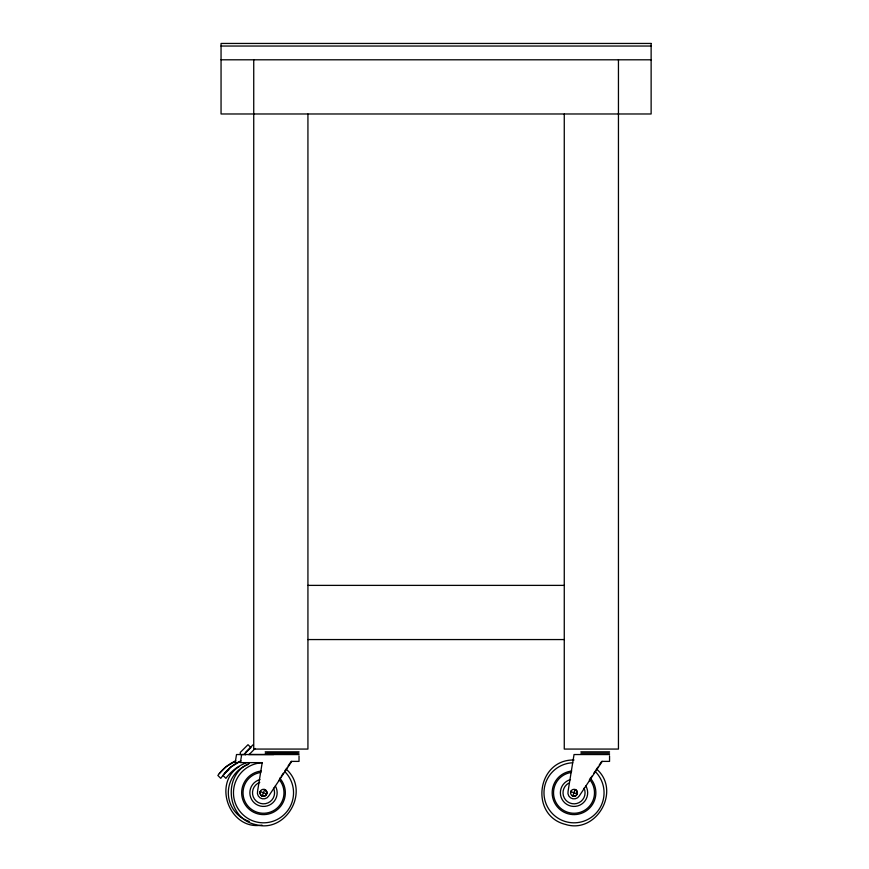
<?xml version="1.0" encoding="UTF-8"?>
<svg xmlns="http://www.w3.org/2000/svg" width="869" height="869" viewBox="0 0 869 869"><rect width="100%" height="100%" fill="white"/><g stroke="black" fill="none" stroke-linecap="round" stroke-linejoin="round"><path stroke-width="1.3" d="M240.278 754.694L240.278 752.424L248.013 744.7L250.902 747.601L244.037 754.466M245.438 754.694L245.438 752.424L253.172 744.7M299.034 755.932L299.023 761.396L291.169 761.385L288.041 766.089M609.549 755.932L609.549 761.396L601.685 761.385L599.186 765.144M263.416 796.178L262.21 795.993L264.654 789.508L266.805 791.898L266.348 794.635M573.931 796.178L572.736 795.993L575.169 789.508L577.32 791.898L576.864 794.635M263.665 796.167L265.664 795.417L266.902 792.865M574.181 796.167L576.18 795.417L577.429 792.865M260.548 791.072L260.211 791.887A3.454 3.454 0 0 0 261.754 795.743M570.727 791.887L571.063 791.072M278.851 780.786L280.709 777.331M589.367 780.786L591.843 776.18M281.328 776.18L283.337 773.149M284.684 771.14L286.694 768.109M291.756 761.385L268.825 795.852A6.148 6.148 0 0 1 257.572 791.181L262.21 762.634L240.365 762.613L241.68 754.531L299.034 754.564M593.853 773.149L595.2 771.14M595.873 770.13L597.883 767.099M602.271 761.385L579.341 795.852A6.148 6.148 0 0 1 568.087 791.181L574.04 754.542L609.549 754.564M219.27 773.573L225.853 766.914L235.868 760.864A42.559 42.559 0 0 0 217.869 775.463L220.759 778.352A43.026 43.026 0 0 1 228.764 769.825M224.43 773.573L231.013 766.914L241.028 760.864A42.559 42.559 0 0 0 223.029 775.463L225.918 778.352A43.026 43.026 0 0 1 246.112 762.895M249.197 754.466L255.204 748.459M239.062 766.621C211.873 783.849 230.307 830.894 261.96 825.072M265.501 795.515L263.503 796.189L261.797 795.732M576.017 795.515L574.018 796.189L572.313 795.732M249.392 763.449C222.377 774.496 226.581 818.185 255.008 824.431C285.738 834.175 310.472 791.387 286.694 769.619M574.04 760.006C536.749 759.213 529.297 815.502 565.523 824.431C596.253 834.175 620.987 791.387 597.209 769.619M221.052 46.035L651.131 46.035M221.052 59.798L651.131 59.798M307.93 585.38L564.263 585.38M307.93 639.562L564.263 639.562M265.197 751.815L299.034 751.815M580.872 751.815L609.549 751.815M265.197 753.184L299.034 753.184M580.872 753.184L609.549 753.184M267.63 753.184L296.59 753.195M245.818 754.531L236.52 754.531L235.195 762.613L237.769 762.613M248.469 754.542L273.702 754.553M570.672 791.54L577.222 793.951M260.265 791.518A3.454 3.454 0 0 1 264.708 789.53A3.454 3.454 0 0 1 266.707 793.984L260.157 791.54A3.454 3.454 0 0 0 262.221 795.982M574.909 789.476L576.44 790.366L577.418 792.626M264.393 789.476L265.925 790.366L266.902 792.626M618.446 59.798L618.446 749.067L564.263 749.067L564.263 114.067M307.93 114.067L307.93 749.067L253.737 749.067L253.737 59.798M249.305 821.422A30.046 30.046 0 0 1 248.089 764.535M595.276 771.553A30.046 30.046 0 0 1 589.399 818.587A30.046 30.046 0 0 1 545.232 801.37A30.046 30.046 0 0 1 572.736 762.765M585.847 785.956A13.654 13.654 0 0 1 579.786 805.161A13.654 13.654 0 0 1 561.189 797.438A13.654 13.654 0 0 1 570.499 779.591M584.044 788.14A11.036 11.036 0 0 1 578.993 802.663A11.036 11.036 0 0 1 564.329 798.035A11.036 11.036 0 0 1 568.532 783.241M590.268 778.168A21.844 21.844 0 0 1 584.935 811.7A21.844 21.844 0 0 1 553.238 799.513A21.844 21.844 0 0 1 571.759 771.042M589.421 779.276A20.487 20.487 0 0 1 584.261 810.516A20.487 20.487 0 0 1 554.618 799.35A20.487 20.487 0 0 1 571.357 772.465M266.707 793.984A3.454 3.454 0 0 1 262.275 795.993M284.76 771.553A30.046 30.046 0 0 1 278.884 818.587A30.046 30.046 0 0 1 234.717 801.37A30.046 30.046 0 0 1 262.221 762.765M275.332 785.956A13.654 13.654 0 0 1 269.271 805.161A13.654 13.654 0 0 1 250.674 797.438A13.654 13.654 0 0 1 259.983 779.591M273.529 788.14A11.036 11.036 0 0 1 267.891 802.934A11.036 11.036 0 0 1 253.27 796.862A11.036 11.036 0 0 1 259.766 782.426M279.742 778.168A21.844 21.844 0 0 1 274.419 811.7A21.844 21.844 0 0 1 242.723 799.513A21.844 21.844 0 0 1 261.243 771.042M279.764 780.319A20.487 20.487 0 0 1 272.953 810.951A20.487 20.487 0 0 1 243.972 798.926A20.487 20.487 0 0 1 260.841 772.465M651.131 43.45L221.052 43.45L221.052 113.98L651.131 113.98L651.131 43.45M572.008 795.58A3.454 3.454 0 0 0 577.44 793.071A3.454 3.454 0 0 0 572.552 789.628A3.454 3.454 0 0 0 572.008 795.58"/></g></svg>
